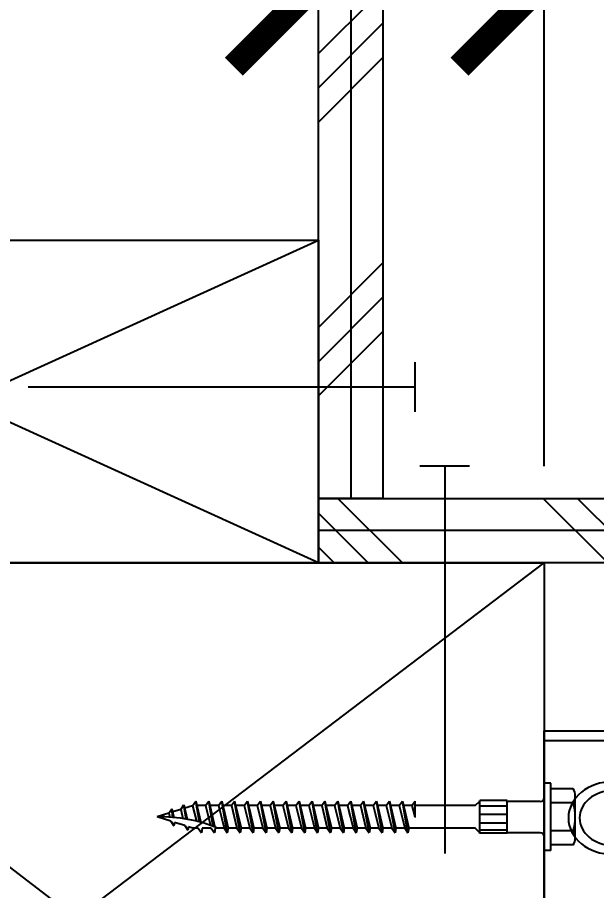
# Model space of a CAD drawing. Header units: inches. Extents: x -16404 to 14624, y -1591 to 16152.
# Drawn here: x 8304.33 to 8308.81, y 6197.5 to 6204.27 of the extents above; entities that cross this region are included whole.
import ezdxf
from ezdxf import colors
from ezdxf.entities.mleader import LeaderData, LeaderLine
from ezdxf.math import Vec2, Vec3

# ---------------------------------------------------------------- set-up
doc = ezdxf.new("R2010")
doc.units = ezdxf.units.IN
doc.header["$LTSCALE"] = 24
doc.header["$MEASUREMENT"] = 0
doc.linetypes.add('HIDDEN', pattern=[0.375, 0.25, -0.125])
doc.layers.get('0').update_dxf_attribs({"linetype": 'CONTINUOUS'})
doc.layers.get('DefPoints').update_dxf_attribs({"color": 251, "linetype": 'CONTINUOUS'})
doc.layers.add('DESIGNER COMMENTS', color=221, linetype='CONTINUOUS', plot=False)
for name, color, linetype in [('S-ANNO-DIMS', 2, 'CONTINUOUS'), ('S-ANNO-NOTE', 4, 'CONTINUOUS'), ('S-FASTENERS', 1, 'CONTINUOUS'), ('S-NAIL', 2, 'CONTINUOUS'), ('S-SIMPSON', 2, 'CONTINUOUS'), ('S-TYP DETAIL BLOCKS', 1, 'CONTINUOUS'), ('S-WOOD', 3, 'CONTINUOUS')]:
    doc.layers.add(name, color=color, linetype=linetype)
doc.styles.add('Arial', font='arial.ttf', dxfattribs={"width": 0.85})
doc.dimstyles.new('DIM-12_Se', dxfattribs={"dimscale": 12, "dimtxt": 0.09375, "dimasz": 0.109375, "dimexe": 0.0625, "dimexo": 0.0625, "dimgap": 0.0625, "dimtad": 1, "dimdec": 4, "dimzin": 11, "dimdsep": 46, "dimlunit": 4, "dimtxsty": 'Arial', "dimblk": 'ARCHTICK', "dimcen": 0.125, "dimdle": 0.0625, "dimclrd": 256, "dimclre": 256, "dimclrt": 4, "dimadec": 0, "dimazin": 0, "dimtfac": 0.75, "dimtdec": 4, "dimtmove": 0, "dimatfit": 3, "dimfxl": 1, "dimfrac": 1, "dimtolj": 1, "dimtzin": 0, "dimarcsym": 0})

# ---------------------------------------------------------------- blocks, each defined once
blk = doc.blocks.new('_Open90')
at = {"color": 0, "linetype": 'ByBlock', "lineweight": -2}
for p, q in [((-0.5, 0.5), (0, 0)), ((0, 0), (-1, 0)), ((0, 0), (-0.5, -0.5))]:
    blk.add_line(p, q, dxfattribs=at)
blk = doc.blocks.new('10d')
at = {"color": 3}
blk.add_line((0.1925, 0.25), (-0.1925, 0.25), dxfattribs=at)
at = {"color": 2}
blk.add_line((0, 0.25), (0, -2.75), dxfattribs=at)
blk = doc.blocks.new('HDU-TOP')
for p, q in [((1, -0.075), (-0.9998, -0.075)), ((-1.2809, -0.375), (1.2809, -0.375)), ((-1.3748, -0.7164), (-1.3748, -0.45)), ((1.3748, -0.7164), (1.3748, -0.45)), ((-1.375, -0.875), (-1.375, -0.874)), ((-0.5, -1.25), (-0.5, -1.375)), ((0.5, -1.25), (0.5, -1.375)), ((-1.2809, -2.375), (1.2809, -2.375))]:
    blk.add_line(p, q)
at = {"linetype": 'HIDDEN'}
for p, q in [((-1.2809, -0.625), (1.2809, -0.625)), ((-1.2809, -2.125), (1.2809, -2.125))]:
    blk.add_line(p, q, dxfattribs=at)
blk.add_lwpolyline([(-1.45, -3.3125), (-1.45, -0.4375, -0.414214), (-1.0125, 0), (1.0125, 0, -0.414214), (1.45, -0.4375), (1.45, -3.3125)], format="xyb", close=True)
for points in [[(-1.3755, -3.3125), (-1.375, -0.794), (-1.3748, -0.7164), (-1.3738, -0.644), (-1.3715, -0.578), (-1.3669, -0.5187), (-1.359, -0.4683), (-1.3472, -0.4283), (-1.3304, -0.3989), (-1.3082, -0.3809), (-1.2809, -0.375)], [(1.3755, -3.3125), (1.375, -0.794), (1.3748, -0.7164), (1.3738, -0.644), (1.3715, -0.578), (1.3669, -0.5187), (1.359, -0.4683), (1.3472, -0.4283), (1.3304, -0.3989), (1.3082, -0.3809), (1.2809, -0.375)], [(-1.2809, -2.375), (-1.3082, -2.3691), (-1.3304, -2.3511), (-1.3472, -2.3217), (-1.359, -2.2817), (-1.3669, -2.2313), (-1.3715, -2.172), (-1.3738, -2.106), (-1.3748, -2.0336), (-1.375, -1.956), (-1.375, -1.876)], [(1.2809, -2.375), (1.3082, -2.3691), (1.3304, -2.3511), (1.3472, -2.3217), (1.359, -2.2817), (1.3669, -2.2313), (1.3715, -2.172), (1.3738, -2.106), (1.3748, -2.0336), (1.375, -1.956), (1.375, -1.876)]]:
    blk.add_lwpolyline(points)
for points in [[(-1.2809, -2.125), (-1.3082, -2.122), (-1.3304, -2.1131), (-1.3472, -2.0983), (-1.359, -2.0783), (-1.3669, -2.0531), (-1.3715, -2.0235), (-1.3738, -1.9905), (-1.3748, -1.9543), (-1.375, -1.9155)], [(1.2809, -2.125), (1.3082, -2.122), (1.3304, -2.1131), (1.3472, -2.0983), (1.359, -2.0783), (1.3669, -2.0531), (1.3715, -2.0235), (1.3738, -1.9905), (1.3748, -1.9543), (1.375, -1.9155)]]:
    blk.add_lwpolyline(points, dxfattribs=at)
blk.add_circle((0, -1.3125), 0.3438)
for centre, radius, start, end in [((-0.9998, -0.45), 0.375, 90, 180), ((0.9998, -0.45), 0.375, 0, 90), ((0, -1.25), 0.5, 0, 180), ((0, -1.375), 0.5, 180, 0)]:
    blk.add_arc(centre, radius, start, end)
for centre, start, end in [((-1.2809, -0.7189), 90, 180), ((1.2809, -0.7189), 0, 90)]:
    blk.add_arc(centre, 0.0939, start, end, dxfattribs=at)
at = {"extrusion": (0, 0, -1)}
for major_axis in [(0, -0.3438), (0, -0.2578)]:
    blk.add_ellipse((-0.7744, -2.7812), major_axis=major_axis, ratio=0.818182, dxfattribs=at)
for major_axis in [(0, -0.3438), (0, -0.2578)]:
    blk.add_ellipse((0.7744, -2.7812), major_axis=major_axis, ratio=0.818182)
blk = doc.blocks.new('SDS.25X3-f')
at = {"layer": 'S-SIMPSON'}
for p, q in [((-0.2165, 0.2244), (-0.2165, 0.05)), ((0.1624, 0.24), (-0.1624, 0.24)), ((-0.1083, 0.2244), (-0.1083, 0.05)), ((0.1083, 0.2244), (0.1083, 0.05)), ((0.2165, 0.2244), (0.2165, 0.05)), ((0.26, 0.05), (-0.26, 0.05)), ((-0.26, 0.05), (-0.26, 0)), ((0.26, 0), (-0.26, 0)), ((0.26, 0.05), (0.26, 0)), ((-0.1259, -0.286), (-0.1259, -0.5)), ((0.1259, -0.286), (-0.1259, -0.286)), ((-0.0823, -0.286), (-0.0823, -0.5)), ((-0.0192, -0.286), (-0.0192, -0.5)), ((0.0494, -0.286), (0.0494, -0.5)), ((0.1018, -0.286), (0.1018, -0.5)), ((0.1259, -0.286), (0.1259, -0.5)), ((0.1276, -0.5), (-0.1242, -0.5)), ((-0.087, -0.536), (-0.123, -0.5)), ((-0.087, -0.536), (-0.087, -1)), ((0.123, -0.5), (0.087, -0.536)), ((0.087, -0.5316), (0.087, -1.05)), ((0.087, -0.5316), (0.087, -1.05)), ((-0.087, -0.5749), (-0.087, -1)), ((-0.087, -1.0249), (-0.123, -0.9997)), ((-0.087, -1.0249), (0, -1.0032)), ((0.087, -0.9816), (0.087, -1.05)), ((0.087, -0.9816), (0.087, -1.05)), ((0.087, -0.9816), (0.087, -1.05)), ((0.087, -0.9816), (0.087, -1.05)), ((-0.123, -1.0997), (0.087, -1.05)), ((-0.123, -1.0997), (0.087, -1.05)), ((0.123, -1.0563), (-0.123, -1.0997)), ((0.123, -1.0563), (-0.123, -1.0997)), ((-0.087, -1.0249), (-0.087, -1.0912)), ((-0.087, -1.0249), (-0.087, -1.0912)), ((-0.087, -1.0249), (-0.087, -1.0912)), ((-0.087, -1.0249), (-0.087, -1.0912)), ((-0.087, -1.0249), (-0.087, -1.0912)), ((-0.087, -1.0249), (-0.087, -1.0912)), ((-0.087, -1.0249), (-0.087, -1.0912)), ((-0.087, -1.0249), (-0.087, -1.0912)), ((-0.087, -1.1249), (0.087, -1.0816)), ((-0.087, -1.1249), (0.087, -1.0816)), ((0.087, -1.05), (0.123, -1.0563)), ((0.087, -1.05), (0.123, -1.0563)), ((0.087, -1.0816), (0.123, -1.0563)), ((0.087, -1.0816), (0.123, -1.0563)), ((0.087, -1.0816), (0.087, -1.15)), ((0.087, -1.0816), (0.087, -1.15)), ((0.087, -1.0816), (0.087, -1.15)), ((0.087, -1.0816), (0.087, -1.15)), ((0.087, -1.0816), (0.087, -1.15)), ((0.087, -1.0816), (0.087, -1.15)), ((0.087, -1.0816), (0.087, -1.15)), ((-0.087, -1.1249), (-0.123, -1.0997)), ((-0.087, -1.1249), (-0.123, -1.0997)), ((-0.087, -1.1249), (-0.087, -1.1912)), ((-0.087, -1.1249), (-0.087, -1.1912)), ((-0.087, -1.1249), (-0.087, -1.1912)), ((-0.087, -1.1249), (-0.087, -1.1912)), ((-0.087, -1.1249), (-0.087, -1.1912)), ((-0.087, -1.1249), (-0.087, -1.1912)), ((-0.087, -1.1249), (-0.087, -1.1912)), ((-0.123, -1.1997), (0.087, -1.15)), ((-0.123, -1.1997), (0.087, -1.15)), ((-0.123, -1.1997), (0.087, -1.15)), ((0.123, -1.1563), (-0.123, -1.1997)), ((0.123, -1.1563), (-0.123, -1.1997)), ((0.123, -1.1563), (-0.123, -1.1997)), ((-0.087, -1.2249), (-0.123, -1.1997)), ((-0.087, -1.2249), (-0.123, -1.1997)), ((-0.087, -1.2249), (-0.123, -1.1997)), ((-0.087, -1.2249), (0.087, -1.1816)), ((-0.087, -1.2249), (0.087, -1.1816)), ((-0.087, -1.2249), (0.087, -1.1816)), ((0.087, -1.15), (0.123, -1.1563)), ((0.087, -1.15), (0.123, -1.1563)), ((0.087, -1.15), (0.123, -1.1563)), ((0.087, -1.1816), (0.123, -1.1563)), ((0.087, -1.1816), (0.123, -1.1563)), ((0.087, -1.1816), (0.123, -1.1563)), ((0.087, -1.1816), (0.087, -1.25)), ((0.087, -1.1816), (0.087, -1.25)), ((0.087, -1.1816), (0.087, -1.25)), ((0.087, -1.1816), (0.087, -1.25)), ((0.087, -1.1816), (0.087, -1.25)), ((-0.123, -1.2997), (0.087, -1.25)), ((-0.123, -1.2997), (0.087, -1.25)), ((-0.123, -1.2997), (0.087, -1.25)), ((0.123, -1.2563), (-0.123, -1.2997)), ((0.123, -1.2563), (-0.123, -1.2997)), ((0.123, -1.2563), (-0.123, -1.2997)), ((-0.087, -1.2249), (-0.087, -1.2912)), ((-0.087, -1.2249), (-0.087, -1.2912)), ((-0.087, -1.2249), (-0.087, -1.2912)), ((-0.087, -1.2249), (-0.087, -1.2912)), ((-0.087, -1.2249), (-0.087, -1.2912)), ((-0.087, -1.3249), (0.087, -1.2816)), ((-0.087, -1.3249), (0.087, -1.2816)), ((-0.087, -1.3249), (0.087, -1.2816)), ((0.087, -1.25), (0.123, -1.2563)), ((0.087, -1.25), (0.123, -1.2563)), ((0.087, -1.25), (0.123, -1.2563)), ((0.087, -1.2816), (0.123, -1.2563)), ((0.087, -1.2816), (0.123, -1.2563)), ((0.087, -1.2816), (0.123, -1.2563)), ((0.087, -1.2816), (0.087, -1.35)), ((0.087, -1.2816), (0.087, -1.35)), ((0.087, -1.2816), (0.087, -1.35)), ((0.087, -1.2816), (0.087, -1.35)), ((0.087, -1.2816), (0.087, -1.35)), ((0.087, -1.2816), (0.087, -1.35)), ((0.087, -1.2816), (0.087, -1.35)), ((0.087, -1.2816), (0.087, -1.35)), ((-0.087, -1.3249), (-0.123, -1.2997)), ((-0.087, -1.3249), (-0.123, -1.2997)), ((-0.087, -1.3249), (-0.123, -1.2997)), ((-0.123, -1.3997), (0.087, -1.35)), ((-0.123, -1.3997), (0.087, -1.35)), ((-0.123, -1.3997), (0.087, -1.35)), ((-0.123, -1.3997), (0.087, -1.35)), ((-0.087, -1.3249), (-0.087, -1.3912)), ((-0.087, -1.3249), (-0.087, -1.3912)), ((-0.087, -1.3249), (-0.087, -1.3912)), ((-0.087, -1.3249), (-0.087, -1.3912)), ((-0.087, -1.3249), (-0.087, -1.3912)), ((-0.087, -1.3249), (-0.087, -1.3912)), ((-0.087, -1.3249), (-0.087, -1.3912)), ((-0.087, -1.3249), (-0.087, -1.3912)), ((0.087, -1.35), (0.123, -1.3563)), ((0.087, -1.35), (0.123, -1.3563)), ((0.087, -1.35), (0.123, -1.3563)), ((0.087, -1.35), (0.123, -1.3563)), ((0.123, -1.3563), (-0.123, -1.3997)), ((0.123, -1.3563), (-0.123, -1.3997)), ((0.123, -1.3563), (-0.123, -1.3997)), ((0.123, -1.3563), (-0.123, -1.3997)), ((-0.087, -1.4249), (-0.123, -1.3997)), ((-0.087, -1.4249), (-0.123, -1.3997)), ((-0.087, -1.4249), (-0.123, -1.3997)), ((-0.087, -1.4249), (-0.123, -1.3997)), ((-0.087, -1.4249), (0.087, -1.3816)), ((-0.087, -1.4249), (0.087, -1.3816)), ((-0.087, -1.4249), (0.087, -1.3816)), ((-0.087, -1.4249), (0.087, -1.3816)), ((0.087, -1.3816), (0.123, -1.3563)), ((0.087, -1.3816), (0.123, -1.3563)), ((0.087, -1.3816), (0.123, -1.3563)), ((0.087, -1.3816), (0.123, -1.3563)), ((0.087, -1.3816), (0.087, -1.45)), ((0.087, -1.3816), (0.087, -1.45)), ((0.087, -1.3816), (0.087, -1.45)), ((0.087, -1.3816), (0.087, -1.45)), ((0.087, -1.3816), (0.087, -1.45)), ((0.087, -1.3816), (0.087, -1.45)), ((-0.123, -1.4997), (0.087, -1.45)), ((-0.123, -1.4997), (0.087, -1.45)), ((-0.123, -1.4997), (0.087, -1.45)), ((-0.123, -1.4997), (0.087, -1.45)), ((0.123, -1.4563), (-0.123, -1.4997)), ((0.123, -1.4563), (-0.123, -1.4997)), ((0.123, -1.4563), (-0.123, -1.4997)), ((0.123, -1.4563), (-0.123, -1.4997)), ((-0.087, -1.4249), (-0.087, -1.4912)), ((-0.087, -1.4249), (-0.087, -1.4912)), ((-0.087, -1.4249), (-0.087, -1.4912)), ((-0.087, -1.4249), (-0.087, -1.4912)), ((-0.087, -1.4249), (-0.087, -1.4912)), ((-0.087, -1.4249), (-0.087, -1.4912)), ((-0.087, -1.5249), (0.087, -1.4816)), ((-0.087, -1.5249), (0.087, -1.4816)), ((-0.087, -1.5249), (0.087, -1.4816)), ((-0.087, -1.5249), (0.087, -1.4816)), ((0.087, -1.45), (0.123, -1.4563)), ((0.087, -1.45), (0.123, -1.4563)), ((0.087, -1.45), (0.123, -1.4563)), ((0.087, -1.45), (0.123, -1.4563)), ((0.087, -1.4816), (0.123, -1.4563)), ((0.087, -1.4816), (0.123, -1.4563)), ((0.087, -1.4816), (0.123, -1.4563)), ((0.087, -1.4816), (0.123, -1.4563)), ((0.087, -1.4816), (0.087, -1.55)), ((0.087, -1.4816), (0.087, -1.55)), ((0.087, -1.4816), (0.087, -1.55)), ((0.087, -1.4816), (0.087, -1.55)), ((0.087, -1.4816), (0.087, -1.55)), ((0.087, -1.4816), (0.087, -1.55)), ((0.087, -1.4816), (0.087, -1.55)), ((-0.087, -1.5249), (-0.123, -1.4997)), ((-0.087, -1.5249), (-0.123, -1.4997)), ((-0.087, -1.5249), (-0.123, -1.4997)), ((-0.087, -1.5249), (-0.123, -1.4997)), ((-0.087, -1.5249), (-0.123, -1.4997)), ((-0.123, -1.5997), (0.087, -1.55)), ((-0.123, -1.5997), (0.087, -1.55)), ((-0.123, -1.5997), (0.087, -1.55)), ((-0.123, -1.5997), (0.087, -1.55)), ((-0.087, -1.5249), (0, -1.5032)), ((-0.087, -1.5249), (-0.087, -1.5912)), ((-0.087, -1.5249), (-0.087, -1.5912)), ((-0.087, -1.5249), (-0.087, -1.5912)), ((-0.087, -1.5249), (-0.087, -1.5912)), ((-0.087, -1.5249), (-0.087, -1.5912)), ((-0.087, -1.5249), (-0.087, -1.5912)), ((-0.087, -1.5249), (-0.087, -1.5912)), ((0.087, -1.55), (0.123, -1.5563)), ((0.087, -1.55), (0.123, -1.5563)), ((0.087, -1.55), (0.123, -1.5563)), ((0.087, -1.55), (0.123, -1.5563)), ((0.123, -1.5563), (-0.123, -1.5997)), ((0.123, -1.5563), (-0.123, -1.5997)), ((0.123, -1.5563), (-0.123, -1.5997)), ((0.123, -1.5563), (-0.123, -1.5997)), ((-0.087, -1.6249), (-0.123, -1.5997)), ((-0.087, -1.6249), (-0.123, -1.5997)), ((-0.087, -1.6249), (-0.123, -1.5997)), ((-0.087, -1.6249), (-0.123, -1.5997)), ((-0.087, -1.6249), (0.087, -1.5816)), ((-0.087, -1.6249), (0.087, -1.5816)), ((-0.087, -1.6249), (0.087, -1.5816)), ((-0.087, -1.6249), (0.087, -1.5816)), ((0.087, -1.5816), (0.123, -1.5563)), ((0.087, -1.5816), (0.123, -1.5563)), ((0.087, -1.5816), (0.123, -1.5563)), ((0.087, -1.5816), (0.123, -1.5563)), ((0.087, -1.5816), (0.087, -1.65)), ((0.087, -1.5816), (0.087, -1.65)), ((0.087, -1.5816), (0.087, -1.65)), ((0.087, -1.5816), (0.087, -1.65)), ((0.087, -1.5816), (0.087, -1.65)), ((0.087, -1.5816), (0.087, -1.65)), ((0.087, -1.5816), (0.087, -1.65)), ((-0.123, -1.6997), (0.087, -1.65)), ((-0.123, -1.6997), (0.087, -1.65)), ((-0.123, -1.6997), (0.087, -1.65)), ((-0.123, -1.6997), (0.087, -1.65)), ((-0.123, -1.6997), (0.087, -1.65)), ((0.123, -1.6563), (-0.123, -1.6997)), ((0.123, -1.6563), (-0.123, -1.6997)), ((0.123, -1.6563), (-0.123, -1.6997)), ((0.123, -1.6563), (-0.123, -1.6997)), ((0.123, -1.6563), (-0.123, -1.6997)), ((-0.087, -1.6249), (-0.087, -1.6912)), ((-0.087, -1.6249), (-0.087, -1.6912)), ((-0.087, -1.6249), (-0.087, -1.6912)), ((-0.087, -1.6249), (-0.087, -1.6912)), ((-0.087, -1.6249), (-0.087, -1.6912)), ((-0.087, -1.6249), (-0.087, -1.6912)), ((-0.087, -1.6249), (-0.087, -1.6912)), ((-0.087, -1.7249), (0.087, -1.6816)), ((-0.087, -1.7249), (0.087, -1.6816)), ((-0.087, -1.7249), (0.087, -1.6816)), ((-0.087, -1.7249), (0.087, -1.6816)), ((-0.087, -1.7249), (0.087, -1.6816)), ((0.087, -1.65), (0.123, -1.6563)), ((0.087, -1.65), (0.123, -1.6563)), ((0.087, -1.65), (0.123, -1.6563)), ((0.087, -1.65), (0.123, -1.6563)), ((0.087, -1.65), (0.123, -1.6563)), ((0.087, -1.6816), (0.123, -1.6563)), ((0.087, -1.6816), (0.123, -1.6563)), ((0.087, -1.6816), (0.123, -1.6563)), ((0.087, -1.6816), (0.123, -1.6563)), ((0.087, -1.6816), (0.123, -1.6563)), ((0.087, -1.6816), (0.087, -1.75)), ((0.087, -1.6816), (0.087, -1.75)), ((0.087, -1.6816), (0.087, -1.75)), ((0.087, -1.6816), (0.087, -1.75)), ((-0.087, -1.7249), (-0.123, -1.6997)), ((-0.087, -1.7249), (-0.123, -1.6997)), ((-0.087, -1.7249), (-0.123, -1.6997)), ((-0.087, -1.7249), (-0.123, -1.6997)), ((-0.087, -1.7249), (-0.123, -1.6997)), ((-0.123, -1.7997), (0.087, -1.75)), ((-0.123, -1.7997), (0.087, -1.75)), ((-0.123, -1.7997), (0.087, -1.75)), ((-0.123, -1.7997), (0.087, -1.75)), ((0.123, -1.7563), (-0.123, -1.7997)), ((0.123, -1.7563), (-0.123, -1.7997)), ((0.123, -1.7563), (-0.123, -1.7997)), ((0.123, -1.7563), (-0.123, -1.7997)), ((-0.087, -1.7249), (-0.087, -1.7912)), ((-0.087, -1.7249), (-0.087, -1.7912)), ((-0.087, -1.7249), (-0.087, -1.7912)), ((-0.087, -1.7249), (-0.087, -1.7912)), ((0.087, -1.75), (0.123, -1.7563)), ((0.087, -1.75), (0.123, -1.7563)), ((0.087, -1.75), (0.123, -1.7563)), ((0.087, -1.75), (0.123, -1.7563)), ((0.087, -1.7816), (0.123, -1.7563)), ((0.087, -1.7816), (0.123, -1.7563)), ((0.087, -1.7816), (0.123, -1.7563)), ((0.087, -1.7816), (0.123, -1.7563)), ((-0.087, -1.8249), (-0.123, -1.7997)), ((-0.087, -1.8249), (-0.123, -1.7997)), ((-0.087, -1.8249), (-0.123, -1.7997)), ((-0.087, -1.8249), (-0.123, -1.7997)), ((-0.087, -1.8249), (0.087, -1.7816)), ((-0.087, -1.8249), (0.087, -1.7816)), ((-0.087, -1.8249), (0.087, -1.7816)), ((-0.087, -1.8249), (0.087, -1.7816)), ((-0.087, -1.8249), (-0.087, -1.8912)), ((-0.087, -1.8249), (-0.087, -1.8912)), ((-0.087, -1.8249), (-0.087, -1.8912)), ((-0.087, -1.8249), (-0.087, -1.8912)), ((-0.087, -1.8249), (-0.087, -1.8912)), ((-0.087, -1.8249), (-0.087, -1.8912)), ((0.087, -1.7816), (0.087, -1.85)), ((0.087, -1.7816), (0.087, -1.85)), ((0.087, -1.7816), (0.087, -1.85)), ((0.087, -1.7816), (0.087, -1.85)), ((0.087, -1.7816), (0.087, -1.85)), ((0.087, -1.7816), (0.087, -1.85)), ((-0.123, -1.8997), (0.087, -1.85)), ((-0.123, -1.8997), (0.087, -1.85)), ((-0.123, -1.8997), (0.087, -1.85)), ((-0.123, -1.8997), (0.087, -1.85)), ((0.123, -1.8563), (-0.123, -1.8997)), ((0.123, -1.8563), (-0.123, -1.8997)), ((0.123, -1.8563), (-0.123, -1.8997)), ((0.123, -1.8563), (-0.123, -1.8997)), ((-0.087, -1.9249), (0.087, -1.8816)), ((-0.087, -1.9249), (0.087, -1.8816)), ((-0.087, -1.9249), (0.087, -1.8816)), ((-0.087, -1.9249), (0.087, -1.8816)), ((0.087, -1.85), (0.123, -1.8563)), ((0.087, -1.85), (0.123, -1.8563)), ((0.087, -1.85), (0.123, -1.8563)), ((0.087, -1.85), (0.123, -1.8563)), ((0.087, -1.8816), (0.123, -1.8563)), ((0.087, -1.8816), (0.123, -1.8563)), ((0.087, -1.8816), (0.123, -1.8563)), ((0.087, -1.8816), (0.123, -1.8563)), ((0.087, -1.8816), (0.087, -1.95)), ((0.087, -1.8816), (0.087, -1.95)), ((0.087, -1.8816), (0.087, -1.95)), ((0.087, -1.8816), (0.087, -1.95)), ((-0.087, -1.9249), (-0.123, -1.8997)), ((-0.087, -1.9249), (-0.123, -1.8997)), ((-0.087, -1.9249), (-0.123, -1.8997)), ((-0.087, -1.9249), (-0.123, -1.8997)), ((-0.123, -1.9997), (0.087, -1.95)), ((-0.123, -1.9997), (0.087, -1.95)), ((-0.123, -1.9997), (0.087, -1.95)), ((-0.123, -1.9997), (0.087, -1.95)), ((0.123, -1.9563), (-0.123, -1.9997)), ((0.123, -1.9563), (-0.123, -1.9997)), ((0.123, -1.9563), (-0.123, -1.9997)), ((0.123, -1.9563), (-0.123, -1.9997)), ((-0.087, -1.9249), (-0.087, -1.9912)), ((-0.087, -1.9249), (-0.087, -1.9912)), ((-0.087, -1.9249), (-0.087, -1.9912)), ((-0.087, -1.9249), (-0.087, -1.9912)), ((0.087, -1.95), (0.123, -1.9563)), ((0.087, -1.95), (0.123, -1.9563)), ((0.087, -1.95), (0.123, -1.9563)), ((0.087, -1.95), (0.123, -1.9563)), ((0.087, -1.9816), (0.123, -1.9563)), ((0.087, -1.9816), (0.123, -1.9563)), ((0.087, -1.9816), (0.123, -1.9563)), ((0.087, -1.9816), (0.123, -1.9563)), ((-0.087, -2.0249), (-0.123, -1.9997)), ((-0.087, -2.0249), (-0.123, -1.9997)), ((-0.087, -2.0249), (-0.123, -1.9997)), ((-0.087, -2.0249), (-0.123, -1.9997)), ((-0.087, -2.0249), (0.087, -1.9816)), ((-0.087, -2.0249), (0.087, -1.9816)), ((-0.087, -2.0249), (0.087, -1.9816)), ((-0.087, -2.0249), (0.087, -1.9816)), ((-0.087, -2.0249), (-0.087, -2.0912)), ((0.087, -1.9816), (0.087, -2.05)), ((-0.123, -2.0997), (0.087, -2.05)), ((-0.123, -2.0997), (0.087, -2.05)), ((0.123, -2.0563), (-0.123, -2.0997)), ((0.123, -2.0563), (-0.123, -2.0997)), ((-0.087, -2.1249), (0.087, -2.0816)), ((-0.087, -2.1249), (0.087, -2.0816)), ((0.087, -2.05), (0.123, -2.0563)), ((0.087, -2.05), (0.123, -2.0563)), ((0.087, -2.0816), (0.123, -2.0563)), ((0.087, -2.0816), (0.123, -2.0563)), ((0.087, -2.0816), (0.087, -2.15)), ((0.087, -2.0816), (0.087, -2.15)), ((-0.087, -2.1249), (-0.123, -2.0997)), ((-0.087, -2.1249), (-0.123, -2.0997)), ((-0.123, -2.1997), (0.087, -2.15)), ((-0.123, -2.1997), (0.087, -2.15)), ((0.123, -2.1563), (-0.123, -2.1997)), ((0.123, -2.1563), (-0.123, -2.1997)), ((-0.087, -2.1249), (-0.087, -2.1912)), ((-0.087, -2.1249), (-0.087, -2.1912)), ((0.087, -2.15), (0.123, -2.1563)), ((0.087, -2.15), (0.123, -2.1563)), ((0.087, -2.1816), (0.123, -2.1563)), ((0.087, -2.1816), (0.123, -2.1563)), ((-0.087, -2.2249), (-0.123, -2.1997)), ((-0.087, -2.2249), (-0.123, -2.1997)), ((-0.087, -2.2249), (0.087, -2.1816)), ((-0.087, -2.2249), (0.087, -2.1816)), ((-0.087, -2.2249), (-0.087, -2.2912)), ((0.087, -2.1816), (0.087, -2.25)), ((-0.123, -2.2997), (0.087, -2.25)), ((0.123, -2.2563), (-0.123, -2.2997)), ((-0.087, -2.3249), (0.087, -2.2816)), ((0.087, -2.25), (0.123, -2.2563)), ((0.087, -2.2816), (0.123, -2.2563)), ((0.087, -2.2816), (0.087, -2.35)), ((-0.087, -2.3249), (-0.123, -2.2997)), ((-0.123, -2.3997), (0.087, -2.35)), ((0.123, -2.3563), (-0.123, -2.3997)), ((-0.087, -2.3249), (-0.087, -2.3912)), ((0.087, -2.35), (0.123, -2.3563)), ((0.087, -2.3816), (0.123, -2.3563)), ((-0.087, -2.4249), (-0.123, -2.3997)), ((-0.087, -2.4249), (0.087, -2.3816)), ((-0.087, -2.4249), (-0.087, -2.4912)), ((0.087, -2.3816), (0.087, -2.45)), ((-0.123, -2.4997), (0.087, -2.45)), ((0.123, -2.4563), (-0.123, -2.4997)), ((-0.087, -2.5249), (-0.123, -2.4997)), ((-0.087, -2.5249), (0.087, -2.4816)), ((0.087, -2.45), (0.123, -2.4563)), ((0.087, -2.4816), (0.123, -2.4563)), ((0.087, -2.4816), (0.087, -2.55)), ((-0.123, -2.5997), (0.0787, -2.552)), ((0.0737, -2.565), (-0.123, -2.5997)), ((-0.087, -2.5249), (-0.087, -2.5912)), ((0.087, -2.55), (0.123, -2.5563)), ((0.087, -2.5816), (0.123, -2.5563)), ((-0.087, -2.6249), (-0.123, -2.5997)), ((-0.087, -2.6249), (0.0658, -2.5869)), ((-0.087, -2.6249), (-0.087, -2.6912)), ((0.087, -2.5816), (0.087, -2.65)), ((-0.1227, -2.6997), (0.0425, -2.6605)), ((0.0396, -2.6711), (-0.1227, -2.6997)), ((-0.0867, -2.7249), (-0.1227, -2.6997)), ((-0.0867, -2.7249), (0.0334, -2.6949)), ((0.087, -2.65), (0.123, -2.6563)), ((0.087, -2.6816), (0.123, -2.6563)), ((0.087, -2.6816), (0.087, -2.7241)), ((-0.0931, -2.7926), (0.0182, -2.7663)), ((-0.0867, -2.7249), (-0.0673, -2.7865)), ((0.0673, -2.7865), (0.1033, -2.7613)), ((0.087, -2.7241), (0.0768, -2.7566)), ((0.0768, -2.7566), (0.1033, -2.7613)), ((0.0166, -2.7751), (-0.0931, -2.7926)), ((-0.0575, -2.8176), (-0.0931, -2.7926)), ((-0.0575, -2.8176), (0.0126, -2.8001)), ((-0.0575, -2.8176), (-0.038, -2.8796)), ((0.0673, -2.7865), (0.0425, -2.8651)), ((-0.0635, -2.8856), (0.0043, -2.8696)), ((0.0036, -2.8774), (-0.0635, -2.8856)), ((-0.0283, -2.9103), (-0.0635, -2.8856)), ((-0.0283, -2.9103), (0.0018, -2.9028)), ((0.0331, -2.895), (0, -3)), ((0.0331, -2.895), (0.0691, -2.8698)), ((0.0425, -2.8651), (0.0691, -2.8698)), ((-0.0283, -2.9103), (0, -3))]:
    blk.add_line(p, q, dxfattribs=at)
for points in [[(-0.1187, -0.0312), (-0.1187, -0.286)], [(0.123, -0.0312), (0.123, -0.286)], [(0, -0.5), (-0.1259, -0.5)], [(0, -1.0032), (0, -1), (-0.1226, -1)]]:
    blk.add_lwpolyline(points, dxfattribs=at)
for centre, radius, start, end in [((-0.1624, 0.1384), 0.1016, 57.79577, 122.20423), ((0, -0.1428), 0.3828, 73.57358, 106.42642), ((0.1624, 0.1384), 0.1016, 57.79577, 122.20423), ((-0.15, -0.0312), 0.0312, 0, 90), ((0.1543, -0.0312), 0.0312, 90, 180), ((1.1585, -2.9726), 1.1588, 157.61471, 181.35638)]:
    blk.add_arc(centre, radius, start, end, dxfattribs=at)
blk = doc.blocks.new('*U166')
at = {"layer": 'S-FASTENERS'}
blk.add_blockref('SDS.25X3-f', (0, 0), dxfattribs=at)
blk = doc.blocks.new('*U877')
blk.add_lwpolyline([(2.5, -5.5), (0, -5.5), (0, 0), (2.5, 0)], close=True)
at = {"layer": 'S-WOOD', "color": 2}
for p, q in [((2.5, -5.5), (0, 0)), ((2.5, 0), (0, -5.5))]:
    blk.add_line(p, q, dxfattribs=at)
blk = doc.blocks.new('*U879')
blk.add_lwpolyline([(5.5, -7.25), (0, -7.25), (0, 0), (5.5, 0)], close=True)
at = {"layer": 'S-WOOD', "color": 2}
for p, q in [((5.5, -7.25), (0, 0)), ((5.5, 0), (0, -7.25))]:
    blk.add_line(p, q, dxfattribs=at)
blk = doc.blocks.new('_ARCHTICK')
at = {"color": 0, "linetype": 'ByBlock', "const_width": 0.15}
blk.add_lwpolyline([(-0.5, -0.5), (0.5, 0.5)], dxfattribs=at)
blk = doc.blocks.new('*D2424')
at = {"layer": 'DefPoints', "color": 0, "transparency": 16777216}
for p in [(43.3537, 107.7168), (45.1037, 107.7168), (45.1037, 103.2168)]:
    blk.add_point(p, dxfattribs=at)
at = {"layer": 'S-ANNO-DIMS', "lineweight": -2, "transparency": 16777216}
for p, q in [((45.1037, 103.9668), (45.1037, 108.4668)), ((42.6037, 107.7168), (45.1037, 107.7168)), ((45.1037, 107.7168), (50.3385, 107.7168))]:
    blk.add_line(p, q, dxfattribs=at)
at = {"layer": 'S-ANNO-DIMS', "lineweight": -2, "transparency": 16777216, "xscale": 1.3125, "yscale": 1.3125, "zscale": 1.3125, "rotation": 180}
blk.add_blockref('_ARCHTICK', (43.3537, 107.7168), dxfattribs=at)
at = {"layer": 'S-ANNO-DIMS', "lineweight": -2, "transparency": 16777216, "xscale": 1.3125, "yscale": 1.3125, "zscale": 1.3125}
blk.add_blockref('_ARCHTICK', (45.1037, 107.7168), dxfattribs=at)
at = {"layer": 'S-ANNO-DIMS', "color": 4, "transparency": 16777216, "char_height": 1.125, "attachment_point": 5, "style": 'Arial'}
for s, insert in [('\\A1;2"', (48.4685, 109.0316)), ('\\A1;MIN', (48.4685, 106.4043))]:
    blk.add_mtext(s, dxfattribs=dict(at, insert=insert))
blk = doc.blocks.new('Se_DOUBLE-SIDED INTERIOR SHEAR WALL')
at = {"layer": 'S-WOOD', "linetype": 'Continuous'}
h = blk.add_hatch(dxfattribs=at)
h.set_pattern_fill('PLAST', color=1, scale=6, angle=135, style=0)
h.set_pattern_definition([(225, (2943.5966, -1966.1142), (-1.0606602, 1.0606602), []), (225, (2943.464, -1965.9816), (-1.0606602, 1.0606602), []), (225, (2943.3314, -1965.849), (-1.0606602, 1.0606602), [])])
h.paths.add_polyline_path([(43.85371, 124.71677), (43.85371, 103.71677), (43.35371, 103.71677), (43.35371, 124.71677)])
h = blk.add_hatch(dxfattribs=at)
h.set_pattern_fill('PLAST', color=1, scale=6, angle=45, style=0)
h.set_pattern_definition([(135, (-2026.1258, -2796.5261), (1.0606602, 1.0606602), []), (135, (-2025.9932, -2796.3935), (1.0606602, 1.0606602), []), (135, (-2025.8606, -2796.261), (1.0606602, 1.0606602), [])])
h.paths.add_polyline_path([(63.35371, 103.21677), (43.35371, 103.21677), (43.35371, 103.71677), (63.35371, 103.71677)])
at = {"layer": 'S-WOOD', "color": 1}
for p, q in [((43.60371, 124.71677), (43.60371, 103.71677)), ((63.35371, 103.46677), (43.35371, 103.46677))]:
    blk.add_line(p, q, dxfattribs=at)
at = {"layer": 'S-WOOD'}
for points in [[(43.85371, 124.71677), (43.85371, 103.71677), (43.35371, 103.71677), (43.35371, 124.71677)], [(63.35371, 103.21677), (43.35371, 103.21677), (43.35371, 103.71677), (63.35371, 103.71677)]]:
    blk.add_lwpolyline(points, close=True, dxfattribs=at)
at = {"layer": 'S-NAIL', "rotation": 270}
blk.add_blockref('10d', (43.85371, 104.57874), dxfattribs=at)
at = {"layer": 'S-NAIL'}
blk.add_blockref('10d', (44.33265, 103.71677), dxfattribs=at)
at = {"layer": 'S-SIMPSON', "rotation": 270}
for name, p in [('HDU-TOP', (48.41621, 100.46677)), ('*U166', (45.10371, 101.24969))]:
    blk.add_blockref(name, p, dxfattribs=at)
at = {"layer": 'S-WOOD', "rotation": 270}
for name, p in [('*U877', (43.35371, 105.71677)), ('*U879', (45.10371, 103.21677))]:
    blk.add_blockref(name, p, dxfattribs=at)
at = {"layer": 'S-ANNO-DIMS'}
dim = blk.add_linear_dim(base=(45.10371, 107.71677), p1=(43.35371, 107.71677), p2=(45.10371, 103.21677), angle=180, text='2"\\XMIN', dimstyle='DIM-12_Se', dxfattribs=at)
dim.commit()
dim.dimension.update_dxf_attribs({"geometry": '*D2424', "text_midpoint": (48.46849, 107.71677), "dimtype": 160})
blk = doc.blocks.new('Se_DOUBLE TOP PLATE SPLICE')
at = {"layer": 'S-ANNO-NOTE'}
ml = blk.add_multileader_mtext('Standard', dxfattribs=at)
ml.set_content('\\A1;{\\C4;TOENAIL STUD TO TOP PLATE PER NAILING SCHEDULE}', color=4, style='Arial')
ml.set_leader_properties(color=2)
ml.build(insert=Vec2(0, 0))
ml.multileader.update_dxf_attribs({"dogleg_length": 0.36, "arrow_head_size": 1.3125, "scale": 12})
ctx = ml.context
ctx.base_point, ctx.scale, ctx.char_height, ctx.arrow_head_size, ctx.landing_gap_size, ctx.plane_origin = Vec3(68.36509, 10.33659), 12, 1.125, 1.3125, 1.08, Vec3(26.66722, -266.27719)
notes = []
notes.append((ctx, [(0, (1, 1, 0), (66.86509, 10.33659), (1, 0), 1.5, [(0, [(62.69145, 22.82274)], 0, [])])]))
ctx.mtext.insert, ctx.mtext.width, ctx.mtext.flow_direction = Vec3(69.44509, 10.90868), 14.3204666, 5
ml = blk.add_multileader_mtext('Standard', dxfattribs=at)
ml.set_content('\\A1;WALL STUD PER PLAN OR GENERAL NOTES, TYP', color=4, style='Arial')
ml.set_leader_properties(color=2)
ml.build(insert=Vec2(0, 0))
ml.multileader.update_dxf_attribs({"dogleg_length": 0.36, "arrow_head_size": 1.3125, "scale": 12})
ctx = ml.context
ctx.base_point, ctx.scale, ctx.char_height, ctx.arrow_head_size, ctx.landing_gap_size, ctx.plane_origin = Vec3(51.08534, 10.33659), 12, 1.125, 1.3125, 1.08, Vec3(10.268, -267.87797)
notes.append((ctx, [(0, (1, 1, 0), (49.58534, 10.33659), (1, 0), 1.5, [(0, [(46.86509, 18.10038)], 0, [])])]))
ctx.mtext.insert, ctx.mtext.width, ctx.mtext.flow_direction = Vec3(52.16534, 11.01036), 13.7973517, 5
for ctx, leaders in notes:
    for number, flags, end, landing, length, lines in leaders:
        leader = LeaderData()
        leader.index, (leader.has_last_leader_line, leader.has_dogleg_vector, leader.attachment_direction) = number, flags
        leader.last_leader_point, leader.dogleg_vector, leader.dogleg_length = Vec3(end), Vec3(landing), length
        for number, points, colour, breaks in lines:
            line = LeaderLine()
            line.index, line.vertices, line.color, line.breaks = number, Vec3.list(points), colors.encode_raw_color(colour), breaks
            leader.lines.append(line)
        ctx.leaders.append(leader)

msp = doc.modelspace()

# ---------------------------------------------------------------- block references
at = {"layer": 'S-TYP DETAIL BLOCKS'}
for name, p in [('Se_DOUBLE TOP PLATE SPLICE', (8174.33841, 6180)), ('Se_DOUBLE-SIDED INTERIOR SHEAR WALL', (8263.30569, 6096.82433))]:
    msp.add_blockref(name, p, dxfattribs=at)

# ---------------------------------------------------------------- leaders
at = {"layer": 'DESIGNER COMMENTS'}
ml = msp.add_multileader_mtext('Standard', dxfattribs=at)
ml.set_content('\\A1;{\\L\\C256;IMPORTANT DESIGNER NOTE:\\l IF YOUR LEDGER DOES NOT ALLOW FOR THE FULL DEPTH OF NAILS SPECIFIED IN THIS CHART.  USE THE CHART TO THE RIGHT AND APPLY ALLOWABLE LOAD REDUCTION FACTOR (REF. PG. 22 OF SIMPSON CATALOG C-C-2019)}', color=4, style='Arial')
ml.set_leader_properties(color=256)
ml.set_arrow_properties(name='OPEN90')
ml.build(insert=Vec2(0, 0))
ml.multileader.update_dxf_attribs({"dogleg_length": 0.36, "arrow_head_size": 5.25, "scale": 48})
ctx = ml.context
ctx.base_point, ctx.scale, ctx.char_height, ctx.arrow_head_size, ctx.landing_gap_size, ctx.plane_origin = Vec3(7749.57679, 7516.2281), 48, 6, 5.25, 4.32, Vec3(7940.50091, 7764.19966)
notes = []
notes.append((ctx, [(0, (0, 0, 0), (0, 0), (1, 0), 1, [])]))
ctx.mtext.insert, ctx.mtext.width, ctx.mtext.defined_height, ctx.mtext.flow_direction = Vec3(7753.89679, 7520.11009), 143.1324041, 28.50097, 5
ml = msp.add_multileader_mtext('Standard', dxfattribs=at)
ml.set_content('\\A1;{\\L\\C256;IMPORTANT DESIGNER NOTE:\\l IF YOUR LEDGER DOES NOT ALLOW FOR THE FULL DEPTH OF NAILS SPECIFIED IN THIS CHART.  USE THE CHART TO THE RIGHT AND APPLY ALLOWABLE LOAD REDUCTION FACTOR (REF. PG. 22 OF SIMPSON CATALOG C-C-2019)}', color=4, style='Arial')
ml.set_leader_properties(color=256)
ml.set_arrow_properties(name='OPEN90')
ml.build(insert=Vec2(0, 0))
ml.multileader.update_dxf_attribs({"dogleg_length": 0.36, "arrow_head_size": 5.25, "scale": 48})
ctx = ml.context
ctx.base_point, ctx.scale, ctx.char_height, ctx.arrow_head_size, ctx.landing_gap_size, ctx.plane_origin = Vec3(1680.51869, 7333.32569), 48, 6, 5.25, 4.32, Vec3(1871.4428, 7581.29725)
notes.append((ctx, [(0, (0, 0, 0), (0, 0), (1, 0), 1, [])]))
ctx.mtext.insert, ctx.mtext.width, ctx.mtext.defined_height, ctx.mtext.flow_direction = Vec3(1684.83869, 7337.20768), 143.1324041, 28.50097, 5
for ctx, leaders in notes:
    for number, flags, end, landing, length, lines in leaders:
        leader = LeaderData()
        leader.index, (leader.has_last_leader_line, leader.has_dogleg_vector, leader.attachment_direction) = number, flags
        leader.last_leader_point, leader.dogleg_vector, leader.dogleg_length = Vec3(end), Vec3(landing), length
        for number, points, colour, breaks in lines:
            line = LeaderLine()
            line.index, line.vertices, line.color, line.breaks = number, Vec3.list(points), colors.encode_raw_color(colour), breaks
            leader.lines.append(line)
        ctx.leaders.append(leader)

doc.saveas('drawing.dxf')
